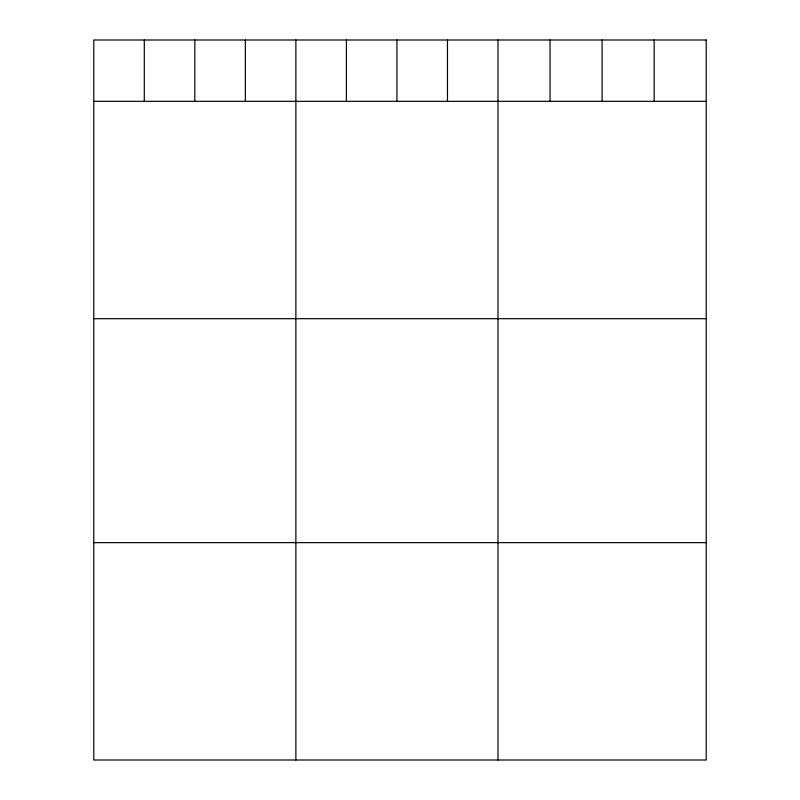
<?xml version="1.0" encoding="UTF-8"?>
<svg xmlns="http://www.w3.org/2000/svg" width="800" height="800" viewBox="0 0 800 800"><rect width="100%" height="100%" fill="white"/><g stroke="black" fill="none" stroke-linecap="round" stroke-linejoin="round"><path stroke-width="1.2" d="M93.77 101.33L706.23 101.33M93.77 318.69L706.23 318.69M93.77 542.64L706.23 542.64M654.17 40L654.17 101.33M602.11 40L602.11 101.33M550.05 40L550.05 101.33M497.99 40L497.99 760M447.47 40L447.47 101.33M396.94 40L396.94 101.33M346.41 40L346.41 101.33M295.88 40L295.88 760M245.35 40L245.35 101.33M194.83 40L194.83 101.33M144.3 40L144.3 101.33M706.23 40L93.77 40L93.77 760L706.23 760L706.23 40"/></g></svg>
